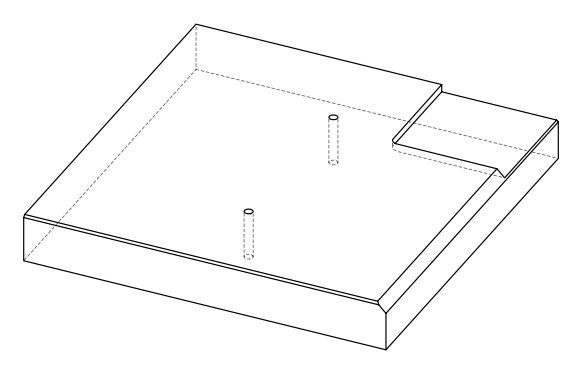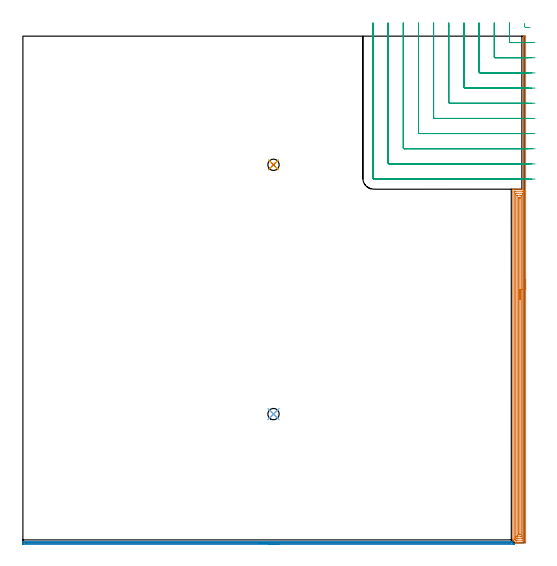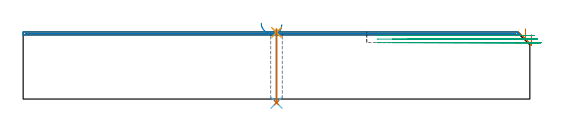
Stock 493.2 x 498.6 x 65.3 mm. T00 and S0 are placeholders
(PLAN: 7 operations, 3 tool changes, 35.2 min)
(1 AREA_MILL | FG_CHAMFER_SURFACE | UGT0205_001 | 15.34 min | 39313 mm3)
(2 AREA_MILL_1 | FG_CHAMFER_SURFACE_1 | UGT0205_001 | 7.85 min | 2022 mm3)
(3 MILL_CORNER_NOTCH_RECTANGULAR | CORNER_NOTCH_RECTANGULAR | UGT0201_135 | Follow Part, ap 4.975, ae 75% | 11.36 min | 236995 mm3)
(4 SPOT_DRILL | STEP1HOLE | NXT0321_9005460120000 | 0.03 min | 5 mm3)
(5 SPOT_DRILL_1 | STEP1HOLE_1 | NXT0321_9005460120000 | 0.03 min | 33 mm3)
(6 DRILL_THROUGH_HOLE_INTO_CENTER | STEP1HOLE | NXT0301_083 | 0.28 min | 6371 mm3)
(7 DRILL_THROUGH_HOLE_INTO_CENTER_1 | STEP1HOLE_1 | NXT0301_083 | 0.28 min | 6382 mm3)
(TOOL UGT0205_001 | Chamfer Mill 20 x 3 x 45 deg. | D20 FL50 Z2)
(TOOL UGT0201_135 | Carbide End Mill 19.9 | D19.9 FL30 Z4)
(TOOL NXT0321_9005460120000 | NC Spot Drill, 142deg, 12mm, Carbide, Uncoated | D12 PA142 FL30 Z2)
(TOOL NXT0301_083 | Carbide Drill 11.2mm [860.1-1120-056A1-MM 2214] | D11.2 PA140 FL72 Z2)
(OP 1 AREA_MILL)
G17 G21 G94 G90
T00 M6
G54
G17 G0 G90 X494.7 Y259.3 S1061 M3
G43 Z75.3 H0
Z62.7
G94 G1 Y259.262 Z61.828 F250.
Y259.148 Z60.963
Y258.959 Z60.112
Y258.697 Z59.28
Y258.363 Z58.474
Y257.96 Z57.7
Y257.492 Z56.964
Y256.96 Z56.272
Y256.371 Z55.629
Y255.728 Z55.04
Y255.036 Z54.508
Y254.3 Z54.04
Y253.526 Z53.637
Y252.72 Z53.303
Y251.888 Z53.041
Y251.036 Z52.852
Y250.172 Z52.738
Y249.3 Z52.7
Y0.613
X494.696 Y0.252 Z52.702
X494.692 Y0.01 Z52.706
X494.446 Y0. Z52.951
X487.956 Z59.438
X487.399 Z59.998
X487.069 Z60.327
X486.512 Z60.884
X486.182 Z61.213
X485.073 Z62.326
X485.007 Y0.002 Z62.39
X484.982 Y0.017 Z62.416
X483.252 Y1.748 Z64.147
X482.211 Y2.789 Z65.186
X482.106 Y2.897 Z65.291
X482.1 Y3.291 Z65.3
Y347.971
X482.105 Y347.99 Z65.294
X482.151 Y348. Z65.247
X492.5 Z54.9
Y348.836
Y348.886 Z54.897
Y349.741 Z54.9
Y498.434
X492.502 Y498.59 Z54.889
X492.621 Y498.595 Z54.771
X493.08 Y498.6 Z54.319
X494.496 Z52.9
X494.691 Y498.598 Z52.705
X494.696 Y498.434 Z52.704
X494.7 Y498.166 Z52.7
Y249.3
X493.286 Z54.114
Y2.398
X493.28 Y2.01 Z54.12
X492.786 Y2.002 Z54.614
X492.393 Y2.001 Z55.007
X491.901 Y2. Z55.499
X486.182 Y2.001 Z61.218
X485.687 Y2.003 Z61.713
X485.493 Y2.01 Z61.907
X485.442 Y2.02 Z61.958
X485.377 Y2.079 Z62.023
X485.295 Y2.158 Z62.105
X485.051 Y2.398 Z62.349
X484.407 Y3.043 Z62.993
X484.16 Y3.291 Z63.24
X483.52 Y3.942 Z63.88
X483.514 Y4.19 Z63.886
Y345.292
X483.52 Y345.99 Z63.88
X483.709 Y345.996 Z63.692
X484.407 Y345.999 Z62.993
X484.592 Y346. Z62.808
X491.689 Z55.711
X492.393 Y346.007 Z55.007
X492.565 Y346.012 Z54.835
X492.714 Y346.033 Z54.686
X492.861 Y346.077 Z54.539
X493.084 Y346.185 Z54.316
X493.201 Y346.265 Z54.199
X493.28 Y346.32 Z54.12
X493.285 Y346.185 Z54.115
X493.286 Y346.18 Z54.114
Y249.3
X491.872 Z55.528
X491.871 Y4.71 Z55.529
X491.867 Y4.184 Z55.533
X491.865 Y4.01 Z55.535
X491.686 Y4.002 Z55.714
X491.505 Y4.001 Z55.895
X490.801 Y4. Z56.599
X487.252 Z60.148
X486.364 Y4.001 Z61.036
X486.182 Y4.004 Z61.218
X485.999 Y4.01 Z61.401
X485.893 Y4.018 Z61.507
X485.834 Y4.072 Z61.566
X485.716 Y4.184 Z61.684
X485.295 Y4.607 Z62.105
X485.061 Y4.845 Z62.339
X484.947 Y4.964 Z62.453
X484.935 Y5.077 Z62.465
X484.931 Y5.443 Z62.469
X484.929 Y5.97 Z62.471
X484.928 Y6.339 Z62.472
X484.929 Y342.982 Z62.471
X484.93 Y343.507 Z62.47
X484.932 Y343.871 Z62.468
X484.935 Y343.988 Z62.465
X485.05 Y343.992 Z62.35
X485.295 Y343.997 Z62.105
X485.692 Y344. Z61.708
X491.669 Z55.731
X491.8 Y343.998 Z55.6
X491.84 Y343.995 Z55.56
X491.859 Y343.991 Z55.541
X491.865 Y343.977 Z55.535
X491.867 Y343.875 Z55.533
X491.87 Y343.507 Z55.53
X491.872 Y342.982 Z55.528
Y342.614
Y249.3
X490.457 Z56.943
Y6.863
X490.454 Y6.136 Z56.946
X490.45 Y6.029 Z56.95
X490.448 Y6.01 Z56.952
X490.427 Y6.007 Z56.973
X490.374 Y6.004 Z57.026
X490.16 Y6.001 Z57.24
X486.631 Z60.769
X486.426 Y6.003 Z60.974
X486.376 Y6.006 Z61.024
X486.354 Y6.01 Z61.046
X486.35 Y6.021 Z61.05
X486.348 Y6.091 Z61.052
X486.343 Y6.701 Z61.057
Y6.863
Y341.558
X486.344 Y341.721 Z61.056
X486.347 Y341.903 Z61.053
X486.349 Y341.985 Z61.051
X486.514 Y341.991 Z60.886
X486.793 Y341.998 Z60.607
X489.731 Y342. Z57.669
X490.342 Y341.998 Z57.058
X490.418 Y341.994 Z56.982
X490.449 Y341.99 Z56.951
X490.453 Y341.887 Z56.947
X490.455 Y341.721 Z56.945
X490.457 Y340.99 Z56.943
Y340.828
Y249.3
X489.043 Z58.357
Y8.449
X489.042 Y8.247 Z58.358
X489.039 Y8.114 Z58.361
X489.036 Y8.015 Z58.364
X489.004 Y8.01 Z58.396
X488.844 Y8.005 Z58.556
X488.6 Y8.001 Z58.8
X487.956 Y8. Z59.444
X487.864 Y8.001 Z59.536
X487.808 Y8.003 Z59.592
X487.777 Y8.006 Z59.623
X487.766 Y8.009 Z59.634
X487.764 Y8.047 Z59.636
X487.759 Y8.448 Z59.641
X487.757 Y8.649 Z59.643
X487.758 Y339.242 Z59.642
X487.763 Y339.935 Z59.637
X487.764 Y339.976 Z59.636
X487.828 Y339.99 Z59.572
X487.894 Y339.998 Z59.506
X488.844 Y339.999 Z58.556
X488.908 Y339.996 Z58.492
X489.032 Y339.99 Z58.368
X489.036 Y339.935 Z58.364
X489.039 Y339.738 Z58.361
X489.043 Y339.042 Z58.357
Y338.841
Y249.3
Y248.428 Z58.395
Y247.564 Z58.509
Y246.712 Z58.698
Y245.88 Z58.96
Y245.074 Z59.294
Y244.3 Z59.697
Y243.564 Z60.165
Y242.872 Z60.696
Y242.229 Z61.286
Y241.64 Z61.929
Y241.108 Z62.621
Y240.64 Z63.357
Y240.237 Z64.131
Y239.903 Z64.937
Y239.641 Z65.769
Y239.452 Z66.62
Y239.338 Z67.485
Y239.3 Z68.357
G0 Z75.3
M5
M2
(OP 2 AREA_MILL_1)
G17 G21 G94 G90
T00 M6
G54
G17 G0 G90 X251.75 Y-1.5 S1061 M3
G43 Z75.3 H0
Z72.4
G94 G1 X251.712 Z71.528 F250.
X251.598 Z70.664
X251.409 Z69.812
X251.147 Z68.98
X250.813 Z68.174
X250.41 Z67.4
X249.942 Z66.664
X249.41 Z65.972
X248.821 Z65.329
X248.178 Z64.74
X247.486 Z64.208
X246.75 Z63.74
X245.976 Z63.337
X245.17 Z63.003
X244.338 Z62.741
X243.486 Z62.552
X242.622 Z62.438
X241.75 Z62.4
X0.614
X0.449 Y-1.498 Z62.402
X0.002 Y-1.491 Z62.405
X0. Y-1.273 Z62.624
Y-0.939 Z62.957
Y-0.384 Z63.512
Y-0.05 Z63.845
Y0.979 Z64.878
X0.008 Y1.358 Z65.25
X0.01 Y1.397 Z65.288
X0.168 Y1.4 Z65.3
X480.206
X480.604 Y1.394 Z65.292
X480.675 Y1.325 Z65.224
X480.717 Y1.284 Z65.182
X481.099 Y0.902 Z64.799
X481.162 Y0.839 Z64.736
X481.222 Y0.778 Z64.677
X481.397 Y0.603 Z64.502
X481.459 Y0.543 Z64.439
X481.518 Y0.483 Z64.382
X481.695 Y0.306 Z64.205
X481.755 Y0.246 Z64.143
X481.813 Y0.188 Z64.087
X481.992 Y0.008 Z63.907
X482.051 Y-0.05 Z63.847
X482.108 Y-0.108 Z63.791
X482.29 Y-0.29 Z63.609
X482.348 Y-0.346 Z63.55
X482.403 Y-0.403 Z63.496
X482.588 Y-0.587 Z63.312
X482.644 Y-0.643 Z63.254
X482.698 Y-0.698 Z63.201
X482.886 Y-0.885 Z63.014
X482.941 Y-0.939 Z62.958
X483.098 Y-1.098 Z62.802
X483.183 Y-1.183 Z62.717
X483.385 Y-1.384 Z62.514
X483.481 Y-1.483 Z62.414
X483.483 Y-1.494 Z62.403
X483.481 Y-1.499 Z62.399
X483.261 Y-1.5 Z62.4
X241.75
Y-0.086 Z63.814
X3.33
X2.434 Y-0.084 Z63.816
X2.401 Y-0.082 Z63.818
X2.073 Y-0.05 Z63.85
X2.369 Y-0.018 Z63.882
X2.401 Y-0.017 Z63.883
X3.258 Y-0.014 Z63.886
X478.384
X479.28 Y-0.017 Z63.883
X479.313 Y-0.02 Z63.88
X479.55 Y-0.05 Z63.85
X479.344 Y-0.08 Z63.82
X479.313 Y-0.082 Z63.818
X478.456 Y-0.086 Z63.814
X241.75
X240.878 Z63.852
X240.014 Z63.966
X239.162 Z64.155
X238.33 Z64.417
X237.524 Z64.751
X236.75 Z65.154
X236.014 Z65.623
X235.322 Z66.154
X234.679 Z66.743
X234.09 Z67.386
X233.558 Z68.078
X233.09 Z68.814
X232.687 Z69.588
X232.353 Z70.394
X232.091 Z71.226
X231.902 Z72.078
X231.788 Z72.943
X231.75 Z73.814
G0 Z75.3
M5
M2
(OP 3 MILL_CORNER_NOTCH_RECTANGULAR)
G17 G21 G94 G90
T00 M6
G54
G17 G0 G90 X478.775 Y511.55 S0 M3
G43 Z75.3 H0
Z61.833
G94 G1 Y508.55 F250.
Y493.261 F500.
G3 X479.761 Y492.275 R0.995
G1 X494.017
X497.017 F250.
G0 Z75.3
X463.85 Y511.55
Z61.833
G1 Y508.55
Y478.336 F500.
G3 X464.836 Y477.35 R0.995
G1 X494.017
X497.017 F250.
G0 Z75.3
X448.925 Y511.55
Z61.833
G1 Y508.55
Y463.412 F500.
G3 X449.912 Y462.425 R0.995
G1 X494.017
X497.017 F250.
G0 Z75.3
X434. Y511.55
Z61.833
G1 Y508.55
Y448.488 F500.
G3 X434.988 Y447.5 R0.995
G1 X494.017
X497.017 F250.
G0 Z75.3
X419.075 Y511.55
Z61.833
G1 Y508.55
Y433.563 F500.
G3 X420.063 Y432.575 R0.995
G1 X494.017
X497.017 F250.
G0 Z75.3
X404.15 Y511.55
Z61.833
G1 Y508.55
Y418.638 F500.
G3 X405.138 Y417.65 R0.995
G1 X494.017
X497.017 F250.
G0 Z75.3
X389.225 Y511.55
Z61.833
G1 Y508.55
Y403.714 F500.
G3 X390.214 Y402.725 R0.995
G1 X494.017
X497.017 F250.
G0 Z75.3
X374.3 Y511.55
Z61.833
G1 Y508.55
Y388.789 F500.
G3 X375.289 Y387.8 R0.995
G1 X494.017
X497.017 F250.
G0 Z75.3
X359.375 Y511.55
Z61.833
G1 Y508.55
Y373.865 F500.
G3 X360.365 Y372.875 R0.995
G1 X494.017
X497.017 F250.
G0 Z75.3
X344.45 Y511.55
Z61.833
G1 Y508.55
Y358.94 F500.
G3 X345.44 Y357.95 R0.995
G1 X494.017
X497.017 F250.
G0 Z75.3
X478.775 Y511.55
Z58.367
G1 Y508.55
Y493.261 F500.
G3 X479.761 Y492.275 R0.995
G1 X497.483
X500.483 F250.
G0 Z75.3
X463.85 Y511.55
Z58.367
G1 Y508.55
Y478.336 F500.
G3 X464.836 Y477.35 R0.995
G1 X497.483
X500.483 F250.
G0 Z75.3
X448.925 Y511.55
Z58.367
G1 Y508.55
Y463.412 F500.
G3 X449.912 Y462.425 R0.995
G1 X497.483
X500.483 F250.
G0 Z75.3
X434. Y511.55
Z58.367
G1 Y508.55
Y448.487 F500.
G3 X434.987 Y447.5 R0.995
G1 X497.483
X500.483 F250.
G0 Z75.3
X419.075 Y511.55
Z58.367
G1 Y508.55
Y433.563 F500.
G3 X420.063 Y432.575 R0.995
G1 X497.483
X500.483 F250.
G0 Z75.3
X404.15 Y511.55
Z58.367
G1 Y508.55
Y418.638 F500.
G3 X405.138 Y417.65 R0.995
G1 X497.483
X500.483 F250.
G0 Z75.3
X389.225 Y511.55
Z58.367
G1 Y508.55
Y403.714 F500.
G3 X390.214 Y402.725 R0.995
G1 X497.483
X500.483 F250.
G0 Z75.3
X374.3 Y511.55
Z58.367
G1 Y508.55
Y388.789 F500.
G3 X375.289 Y387.8 R0.995
G1 X497.483
X500.483 F250.
G0 Z75.3
X359.375 Y511.55
Z58.367
G1 Y508.55
Y373.864 F500.
G3 X360.364 Y372.875 R0.995
G1 X497.483
X500.483 F250.
G0 Z75.3
X344.45 Y511.55
Z58.367
G1 Y508.55
Y358.94 F500.
G3 X345.44 Y357.95 R0.995
G1 X497.483
X500.483 F250.
G0 Z75.3
X493.644 Y511.176
Z54.9
G1 X493.7 Y508.176
G3 X494.685 Y507.2 R0.995
G1 X496.003
X499.003
G0 Z75.3
X478.775 Y511.55
Z54.9
G1 Y508.55
Y493.261 F500.
G3 X479.761 Y492.275 R0.995
G1 X500.949
X503.949 F250.
G0 Z75.3
X463.85 Y511.55
Z54.9
G1 Y508.55
Y478.336 F500.
G3 X464.836 Y477.35 R0.995
G1 X500.949
X503.949 F250.
G0 Z75.3
X448.925 Y511.55
Z54.9
G1 Y508.55
Y463.412 F500.
G3 X449.912 Y462.425 R0.995
G1 X500.949
X503.949 F250.
G0 Z75.3
X434. Y511.55
Z54.9
G1 Y508.55
Y448.487 F500.
G3 X434.987 Y447.5 R0.995
G1 X500.949
X503.949 F250.
G0 Z75.3
X419.075 Y511.55
Z54.9
G1 Y508.55
Y433.563 F500.
G3 X420.063 Y432.575 R0.995
G1 X500.949
X503.949 F250.
G0 Z75.3
X404.15 Y511.55
Z54.9
G1 Y508.55
Y418.638 F500.
G3 X405.138 Y417.65 R0.995
G1 X500.949
X503.949 F250.
G0 Z75.3
X389.225 Y511.55
Z54.9
G1 Y508.55
Y403.714 F500.
G3 X390.214 Y402.725 R0.995
G1 X500.949
X503.949 F250.
G0 Z75.3
X374.3 Y511.55
Z54.9
G1 Y508.55
Y388.789 F500.
G3 X375.289 Y387.8 R0.995
G1 X500.949
X503.949 F250.
G0 Z75.3
X359.375 Y511.55
Z54.9
G1 Y508.55
Y373.864 F500.
G3 X360.364 Y372.875 R0.995
G1 X500.949
X503.949 F250.
G0 Z75.3
X344.45 Y511.55
Z54.9
G1 Y508.55
Y358.94 F500.
G3 X345.44 Y357.95 R0.995
G1 X500.949
X503.949 F250.
G0 Z75.3
M5
M2
(OP 4 SPOT_DRILL)
G17 G21 G94 G90
T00 M6
G54
G17 G0 G90 X246.6 Y126.7 S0 M3
G43 Z75.3 H0
G94 G81 G98 Z64.814 F250. R68.3
G80
M5
M2
(OP 5 SPOT_DRILL_1)
G17 G21 G94 G90
T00 M6
G54
G17 G0 G90 X246.6 Y372. S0 M3
G43 Z75.3 H0
G94 G81 G98 Z64.814 F250. R68.3
G80
M5
M2
(OP 6 DRILL_THROUGH_HOLE_INTO_CENTER)
G17 G21 G94 G90
T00 M6
G54
G17 G0 G90 X246.6 Y126.7 S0 M3
G43 Z75.3 H1
G94 G73 G98 Z-3.538 F250. Q9.834 R67.3
G80
M5
M2
(OP 7 DRILL_THROUGH_HOLE_INTO_CENTER_1)
G17 G21 G94 G90
T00 M6
G54
G17 G0 G90 X246.6 Y372. S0 M3
G43 Z75.3 H1
G94 G73 G98 Z-3.538 F250. Q9.834 R67.3
G80
M5
M2
